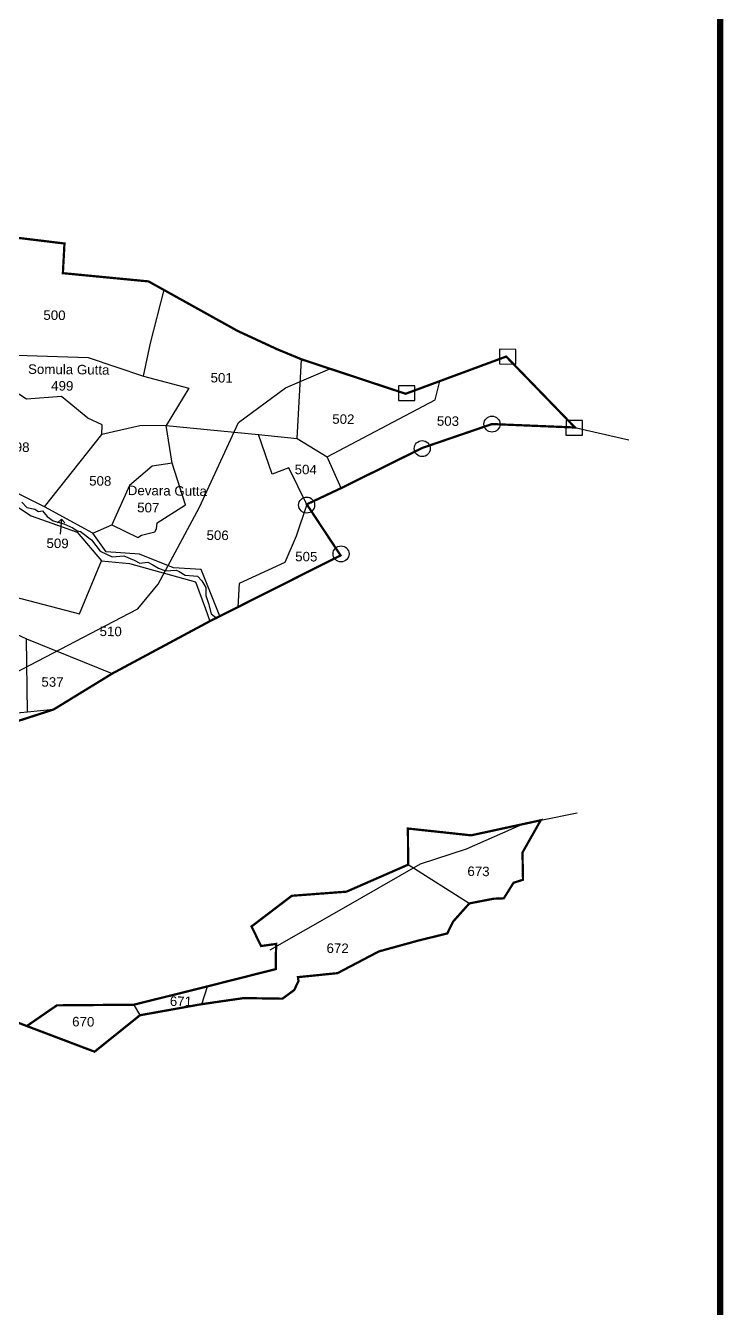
# Model space of a CAD drawing. Header units: inches. Extents: x 216030 to 222213, y 1586560 to 1591986.
# Drawn here: x 221115 to 222213, y 1588103 to 1590123 of the extents above; entities that cross this region are included whole.
import ezdxf

# ---------------------------------------------------------------- set-up
doc = ezdxf.new("R2010")
doc.units = ezdxf.units.IN
doc.header["$LTSCALE"] = 15
doc.header["$MEASUREMENT"] = 0
for name, color, linetype in [('BOUNDRY STONES', 240, 'Continuous'), ('PLOTS', 7, 'Continuous'), ('PLOTS NO', 7, 'Continuous'), ('ROADS', 1, 'Continuous'), ('STREAMS', 4, 'Continuous'), ('VILLAGE BOUNDRY', 5, 'Continuous')]:
    doc.layers.add(name, color=color, linetype=linetype)
doc.styles.get("Standard").update_dxf_attribs({"font": 'arial.ttf'})

# ---------------------------------------------------------------- blocks, each defined once
blk = doc.blocks.new('gdggfg')
at = {"layer": 'PLOTS NO'}
for points in [[(18497.2, 7814.7), (18501.3, 7805), (18512.2, 7809.6)], [(18501.3, 7805), (18515.5, 7835.3)]]:
    blk.add_lwpolyline(points, dxfattribs=at)

msp = doc.modelspace()

# ---------------------------------------------------------------- linework, layer by layer
at = {"layer": 'BOUNDRY STONES'}
for points in [[(221886.6, 1589613.3), (221860.9, 1589613.6), (221860.7, 1589590.5), (221886.4, 1589590.2)], [(221727.5, 1589555.9), (221701.8, 1589556.2), (221701.5, 1589533.1), (221727.2, 1589532.8)], [(221991.4, 1589501.2), (221965.7, 1589501.4), (221965.4, 1589478.3), (221991.2, 1589478.1)]]:
    msp.add_lwpolyline(points, close=True, dxfattribs=at)
for points in [[(221979.5, 1589490.4), (222064.1, 1589470.8)], [(221925.6, 1588871.9), (221982.8, 1588883.7)]]:
    msp.add_lwpolyline(points, dxfattribs=at)
for centre in [(221848.9, 1589495.8), (221739, 1589457.1), (221557.1, 1589368.3), (221611.2, 1589291.4)]:
    msp.add_circle(centre, 12.6, dxfattribs=at)
at = {"layer": 'PLOTS'}
for points in [[(221420.3, 1589193.3), (221391.2, 1589266.8), (221347.3, 1589269.2), (221293.9, 1589290.8), (221241.3, 1589294.4), (221220.7, 1589324), (221144.3, 1589365.5), (220981.6, 1589446.5), (220950.7, 1589441.5), (220888.8, 1589460.8), (220856.6, 1589437.5), (220819.6, 1589441.3), (220766.1, 1589469.9), (220691.3, 1589533), (220668, 1589559.3), (220621.6, 1589622), (220610.2, 1589637.3), (220575.8, 1589709.6), (220530.5, 1589792.3), (220510.7, 1589804.6), (220429, 1589828.4)], [(221025.4, 1589615.3), (221065.1, 1589608.2), (221100.9, 1589604.5), (221213.3, 1589600.5), (221300.4, 1589571.3), (221311.4, 1589623.2), (221332.5, 1589707)], [(220968.3, 1589601.2), (220960, 1589504.7), (220947.7, 1589424.9), (220942, 1589373.2), (220952.4, 1589332.6), (220994.4, 1589250.6), (221199.2, 1589196.8), (221234, 1589280.6)], [(221144.3, 1589365.5), (221234.5, 1589479.2), (221235.3, 1589494.6), (221212.7, 1589505.3), (221171.3, 1589539.1), (221116.1, 1589535.2), (221093.2, 1589549.9), (221080, 1589529.3), (221032.3, 1589533.9), (221018.6, 1589542.4), (221004.8, 1589550.9), (220985.5, 1589597.8)], [(221336, 1589493.4), (221481.3, 1589479.1), (221542, 1589473.1), (221549.1, 1589597.7)], [(221300.4, 1589571.3), (221371.4, 1589552.3), (221336, 1589493.4), (221294.4, 1589493.1), (221234.5, 1589479.2)], [(221542, 1589473.1), (221589.2, 1589444.1), (221759.5, 1589534.1), (221766.7, 1589563.4)], [(221345.4, 1589434.2), (221336, 1589493.4)], [(221557.3, 1589369.4), (221529, 1589426.7), (221502.8, 1589416.8), (221481.3, 1589479.1)], [(221220.7, 1589324), (221250.2, 1589336.9), (221291.4, 1589317), (221297, 1589320.9), (221318.2, 1589326.3), (221320.5, 1589331), (221321.8, 1589340.1), (221366.5, 1589368.5), (221345.4, 1589434.2), (221313.9, 1589429.7), (221278, 1589398.8), (221250.2, 1589336.9)], [(221611.5, 1589395), (221589.2, 1589444.1)], [(221088, 1589374.3), (221123.6, 1589351.2), (221195.6, 1589325.4), (221234, 1589280.6), (221278.1, 1589276.1), (221382, 1589247.4), (221397.7, 1589204.9), (221404.8, 1589185.5)], [(221557.3, 1589369.4), (221540.5, 1589319.3), (221522.6, 1589277.7), (221450.9, 1589245), (221448.5, 1589207.5)], [(220996.3, 1589213.4), (221116.2, 1589157.4), (221251, 1589102.9)], [(221117.6, 1589042.4), (221050.9, 1589036.1), (220921.9, 1589075.7), (220977.2, 1589189.6)], [(221158.6, 1589046.3), (221117.6, 1589042.4), (221116.2, 1589157.4)], [(221813.2, 1588741), (221716.9, 1588802)], [(221392.1, 1588582.4), (221401.1, 1588610.4)], [(221285.1, 1588581.5), (221294.6, 1588564.9)]]:
    msp.add_lwpolyline(points, dxfattribs=at)
at = {"layer": 'ROADS', "color": 1}
for points in [[(220535.1, 1588772.3), (220547.3, 1588774.1), (220588.3, 1588810.8), (220690.4, 1588872.1), (220764, 1588935.9), (220841.4, 1588995.1), (220904, 1589060.1), (220926, 1589060.9), (221014, 1589080.4), (221098.2, 1589104.3), (221265.3, 1589191.4), (221291.3, 1589205), (221323.3, 1589243.6), (221388.5, 1589364.9), (221449.7, 1589498.1), (221523.6, 1589552.9), (221593.4, 1589583)], [(221499.9, 1588668), (221611.9, 1588732.1), (221736.2, 1588803.3), (221808.8, 1588827.1), (221896.8, 1588865.7)]]:
    msp.add_lwpolyline(points, dxfattribs=at)
at = {"layer": 'STREAMS', "color": 4}
msp.add_lwpolyline([(221108.7, 1589372.8), (221116.8, 1589364.2), (221128.9, 1589361.7), (221134.7, 1589358.2), (221141.3, 1589359.3), (221148.5, 1589350.3), (221157.9, 1589343.2), (221175, 1589338.6), (221188.8, 1589332.2), (221195.8, 1589327.7), (221200.9, 1589326.5), (221218.1, 1589313.6), (221232.2, 1589295.5), (221250.8, 1589286.6), (221269.1, 1589288.5), (221285.7, 1589281.3), (221294.4, 1589276.6), (221307.1, 1589278.5), (221315, 1589274), (221323.7, 1589269.1), (221334.8, 1589264.8), (221351.6, 1589265.6), (221356.2, 1589263.4), (221365.6, 1589258), (221379.2, 1589256.9), (221385, 1589256.1), (221391.9, 1589248.7), (221398.4, 1589238.2), (221398.5, 1589226.1), (221402.3, 1589213.2), (221406.9, 1589197.2), (221416.1, 1589189.8)], dxfattribs=at)
at = {"layer": 'VILLAGE BOUNDRY', "const_width": 10}
msp.add_lwpolyline([(216035.3, 1591570.6), (222208.1, 1591570.6), (222208.1, 1586564.6), (216035.3, 1586564.6)], close=True, dxfattribs=at)
at = {"layer": 'VILLAGE BOUNDRY'}
for points in [[(221041.8, 1589008.6, 3.55, 3.55, 0), (221158.6, 1589046.3, 3.55, 3.55, 0), (221251, 1589102.9, 3.55, 3.55, 0), (221404.3, 1589185.2, 3.55, 3.55, 0), (221610.5, 1589289, 3.55, 3.55, 0), (221557.3, 1589369.4, 3.55, 3.55, 0), (221611.5, 1589395, 3.55, 3.55, 0), (221739.4, 1589458.3, 3.55, 3.55, 0), (221848.9, 1589495.8, 3.55, 3.55, 0), (221979.5, 1589490.4, 3.55, 3.55, 0), (221871.3, 1589602.1, 3.55, 3.55, 0), (221766.7, 1589563.4, 3.55, 3.55, 0), (221712.9, 1589543.5, 3.55, 3.55, 0), (221549.1, 1589597.7, 3.55, 3.55, 0), (221510.7, 1589613.6, 3.55, 3.55, 0), (221448.3, 1589642.5, 3.55, 3.55, 0), (221308.2, 1589720.4, 3.55, 3.55, 0), (221173.3, 1589733.4, 3.55, 3.55, 0), (221175.8, 1589780.1, 3.55, 3.55, 0), (221100.2, 1589789.3, 3.55, 3.55, 0)], [(221093.4, 1588556.8, 3.55, 3.55, 0), (221116.5, 1588547.9, 3.55, 3.55, 0), (221223.2, 1588507.5, 3.55, 3.55, 0), (221294.6, 1588564.9, 3.55, 3.55, 0), (221392.1, 1588582.4, 3.55, 3.55, 0), (221457.9, 1588591.9, 3.55, 3.55, 0), (221519, 1588591, 3.55, 3.55, 0), (221537.5, 1588604.6, 3.55, 3.55, 0), (221544.2, 1588618.6, 3.55, 3.55, 0), (221543.4, 1588624.9, 3.55, 3.55, 0), (221605.7, 1588631.2, 3.55, 3.55, 0), (221670.8, 1588665.4, 3.55, 3.55, 0), (221732.6, 1588682.4, 3.55, 3.55, 0), (221778.5, 1588693.7, 3.55, 3.55, 0), (221787.7, 1588712.4, 3.55, 3.55, 0), (221813.2, 1588741, 3.55, 3.55, 0), (221851.5, 1588748.4, 3.55, 3.55, 0), (221867.5, 1588749, 3.55, 3.55, 0), (221882.8, 1588773.5, 3.55, 3.55, 0), (221897.7, 1588778.2, 3.55, 3.55, 0), (221896.9, 1588821.2, 3.55, 3.55, 0), (221925.6, 1588871.9, 3.55, 3.55, 0), (221816.1, 1588848.2, 3.55, 3.55, 0), (221716.5, 1588858.9, 3.55, 3.55, 0), (221716.9, 1588802, 3.55, 3.55, 0), (221619.8, 1588759.5, 3.55, 3.55, 0), (221533.7, 1588753, 3.55, 3.55, 0), (221470.3, 1588704.7, 3.55, 3.55, 0), (221485.3, 1588673.9, 3.55, 3.55, 0), (221509.2, 1588677.2, 3.55, 3.55, 0), (221508.6, 1588659.5, 3.55, 3.55, 0), (221508.6, 1588637.6, 3.55, 3.55, 0), (221401.1, 1588610.4, 3.55, 3.55, 0), (221285.1, 1588581.5, 3.55, 3.55, 0), (221163.8, 1588580.5, 3.55, 3.55, 0), (221116.5, 1588547.9, 0, 0, 0)]]:
    msp.add_lwpolyline(points, format="xyseb", dxfattribs=at)
at = {"layer": 'VILLAGE BOUNDRY', "color": 6}
for points in [[(221041.8, 1589008.6), (221158.6, 1589046.3), (221251, 1589102.9), (221404.3, 1589185.2), (221610.5, 1589289), (221557.3, 1589369.4), (221611.5, 1589395), (221739.4, 1589458.3), (221848.9, 1589495.8), (221979.5, 1589490.4), (221871.3, 1589602.1), (221766.7, 1589563.4), (221712.9, 1589543.5), (221549.1, 1589597.7), (221510.7, 1589613.6), (221448.3, 1589642.5), (221308.2, 1589720.4), (221173.3, 1589733.4), (221175.8, 1589780.1), (221100.2, 1589789.3)], [(221093.4, 1588556.8), (221116.5, 1588547.9), (221223.2, 1588507.5), (221294.6, 1588564.9), (221392.1, 1588582.4), (221457.9, 1588591.9), (221519, 1588591), (221537.5, 1588604.6), (221544.2, 1588618.6), (221543.4, 1588624.9), (221605.7, 1588631.2), (221670.8, 1588665.4), (221732.6, 1588682.4), (221778.5, 1588693.7), (221787.7, 1588712.4), (221813.2, 1588741), (221851.5, 1588748.4), (221867.5, 1588749), (221882.8, 1588773.5), (221897.7, 1588778.2), (221896.9, 1588821.2), (221925.6, 1588871.9), (221816.1, 1588848.2), (221716.5, 1588858.9), (221716.9, 1588802), (221619.8, 1588759.5), (221533.7, 1588753), (221470.3, 1588704.7), (221485.3, 1588673.9), (221509.2, 1588677.2), (221508.6, 1588659.5), (221508.6, 1588637.6), (221401.1, 1588610.4), (221285.1, 1588581.5), (221163.8, 1588580.5), (221116.5, 1588547.9)]]:
    msp.add_lwpolyline(points, dxfattribs=at)

# ---------------------------------------------------------------- block references
at = {"layer": 'PLOTS NO', "xscale": 0.710781751960323, "yscale": 0.710781751960323, "zscale": 0.710781751960323, "rotation": 199.2180885890426}
msp.add_blockref('gdggfg', (231762.7, 1598913), dxfattribs=at)

# ---------------------------------------------------------------- texts
at = {"layer": 'PLOTS NO'}
for s, p in [('500', (221142.5, 1589659.9)), ('Somula Gutta', (221118.4, 1589574.9)), ('501', (221405.7, 1589561.4)), ('499', (221154.8, 1589548.7)), ('502', (221597.3, 1589496.3)), ('503', (221762, 1589493.2)), ('498', (221085.8, 1589452.2)), ('504', (221538.1, 1589416.9)), ('508', (221214.6, 1589399)), ('Devara Gutta', (221275.4, 1589383.9)), ('507', (221290.2, 1589356.9)), ('506', (221399.4, 1589313.4)), ('509', (221147.4, 1589300.7)), ('505', (221539, 1589279.8)), ('510', (221231, 1589162)), ('537', (221139.4, 1589082.3)), ('673', (221810.1, 1588784.2)), ('672', (221588.3, 1588663.1)), ('671', (221341.6, 1588579.6)), ('670', (221187.8, 1588547.4))]:
    msp.add_text(s, height=15, rotation=359.4143, dxfattribs=at).set_placement(p)

doc.saveas('drawing.dxf')
